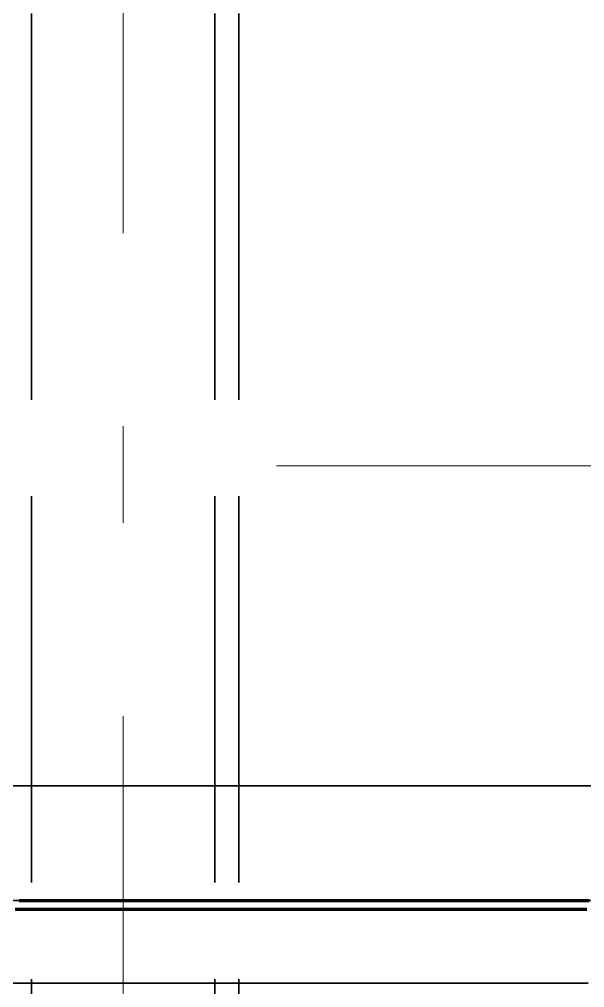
# Model space of a CAD drawing. Header units: millimetres. Extents: x 0 to 2382, y 0 to 420.
# Drawn here: x 288.34 to 294.19, y 228.6 to 238.62 of the extents above; entities that cross this region are included whole.
import ezdxf

# ---------------------------------------------------------------- set-up
doc = ezdxf.new("R2010")
doc.units = ezdxf.units.MM
doc.linetypes.add('IRAM-E-TRAZOS', pattern=[5, 4, -1])
doc.linetypes.add('IRAM-F-TRAZO-PUNTO', pattern=[20, 15, -2, 1, -2])
for name, color, linetype, lineweight in [('01-VISIBLE', 7, 'CONTINUOUS', 70), ('02-OCULTA', 4, 'IRAM-E-TRAZOS', 35), ('03-EJE', 1, 'IRAM-F-TRAZO-PUNTO', 18)]:
    doc.layers.add(name, color=color, linetype=linetype, lineweight=lineweight)

msp = doc.modelspace()

# ---------------------------------------------------------------- linework, layer by layer
at = {"layer": '01-VISIBLE'}
for points in [[(288.335, 229.5), (288.399, 229.5), (288.463, 229.5), (288.528, 229.5), (288.592, 229.5), (288.656, 229.5), (288.72, 229.5), (288.784, 229.5), (288.849, 229.5), (288.913, 229.5), (288.977, 229.5), (289.041, 229.5), (289.105, 229.5), (289.169, 229.5), (289.234, 229.5), (289.298, 229.5), (289.362, 229.5), (289.426, 229.5), (289.49, 229.5), (289.555, 229.5), (289.619, 229.5), (289.683, 229.5), (289.747, 229.5), (289.811, 229.5), (289.876, 229.5), (289.94, 229.5), (290.004, 229.5), (290.068, 229.5), (290.132, 229.5), (290.197, 229.5), (290.261, 229.5), (290.325, 229.5), (290.389, 229.5), (290.453, 229.5), (290.517, 229.5), (290.582, 229.5), (290.646, 229.5), (290.71, 229.5), (290.774, 229.5), (290.838, 229.5), (290.903, 229.5), (290.967, 229.5), (291.031, 229.5), (291.095, 229.5), (291.159, 229.5), (291.224, 229.5), (291.288, 229.5), (291.352, 229.5), (291.416, 229.5), (291.48, 229.5), (291.545, 229.5), (291.609, 229.5), (291.673, 229.5), (291.737, 229.5), (291.801, 229.5), (291.865, 229.5), (291.93, 229.5), (291.994, 229.5), (292.058, 229.5), (292.122, 229.5), (292.186, 229.5), (292.251, 229.5), (292.315, 229.5), (292.379, 229.5), (292.443, 229.5), (292.507, 229.5), (292.572, 229.5), (292.636, 229.5), (292.7, 229.5), (292.764, 229.5), (292.828, 229.5), (292.892, 229.5), (292.957, 229.5), (293.021, 229.5), (293.085, 229.5), (293.149, 229.5), (293.213, 229.5), (293.278, 229.5), (293.342, 229.5), (293.406, 229.5), (293.47, 229.5), (293.534, 229.5), (293.599, 229.5), (293.663, 229.5), (293.727, 229.5), (293.791, 229.5), (293.855, 229.5), (293.92, 229.5), (293.984, 229.5), (294.048, 229.5), (294.112, 229.5), (294.176, 229.5), (294.24, 229.5)], [(294.214, 229.405), (294.15, 229.405), (294.086, 229.405), (294.023, 229.405), (293.959, 229.405), (293.895, 229.405), (293.832, 229.405), (293.768, 229.405), (293.704, 229.405), (293.641, 229.405), (293.577, 229.405), (293.513, 229.405), (293.45, 229.405), (293.386, 229.405), (293.322, 229.405), (293.259, 229.405), (293.195, 229.405), (293.131, 229.405), (293.068, 229.405), (293.004, 229.405), (292.94, 229.405), (292.877, 229.405), (292.813, 229.405), (292.749, 229.405), (292.686, 229.405), (292.622, 229.405), (292.558, 229.405), (292.495, 229.405), (292.431, 229.405), (292.367, 229.405), (292.304, 229.405), (292.24, 229.405), (292.176, 229.405), (292.113, 229.405), (292.049, 229.405), (291.985, 229.405), (291.922, 229.405), (291.858, 229.405), (291.794, 229.405), (291.731, 229.405), (291.667, 229.405), (291.603, 229.405), (291.54, 229.405), (291.476, 229.405), (291.412, 229.405), (291.349, 229.405), (291.285, 229.405), (291.221, 229.405), (291.158, 229.405), (291.094, 229.405), (291.031, 229.405), (290.967, 229.405), (290.903, 229.405), (290.84, 229.405), (290.776, 229.405), (290.712, 229.405), (290.649, 229.405), (290.585, 229.405), (290.521, 229.405), (290.458, 229.405), (290.394, 229.405), (290.33, 229.405), (290.267, 229.405), (290.203, 229.405), (290.139, 229.405), (290.076, 229.405), (290.012, 229.405), (289.948, 229.405), (289.885, 229.405), (289.821, 229.405), (289.757, 229.405), (289.694, 229.405), (289.63, 229.405), (289.566, 229.405), (289.503, 229.405), (289.439, 229.405), (289.375, 229.405), (289.312, 229.405), (289.248, 229.405), (289.184, 229.405), (289.121, 229.405), (289.057, 229.405), (288.993, 229.405), (288.93, 229.405), (288.866, 229.405), (288.802, 229.405), (288.739, 229.405), (288.675, 229.405), (288.611, 229.405), (288.548, 229.405), (288.484, 229.405), (288.42, 229.405), (288.357, 229.405), (288.293, 229.405)]]:
    msp.add_lwpolyline(points, dxfattribs=at)
at = {"layer": '02-OCULTA'}
for p, q in [((288.462, 219.685), (288.462, 312.118)), ((290.362, 219.685), (290.362, 312.118)), ((290.612, 219.685), (290.612, 312.118))]:
    msp.add_line(p, q, dxfattribs=at)
for points in [[(288.271, 230.687), (288.366, 230.687), (288.461, 230.687), (288.556, 230.687), (288.651, 230.687), (288.747, 230.687), (288.842, 230.687), (288.937, 230.687), (289.032, 230.687), (289.127, 230.687), (289.222, 230.687), (289.317, 230.687), (289.412, 230.687), (289.508, 230.687), (289.603, 230.687), (289.698, 230.687), (289.793, 230.687), (289.888, 230.687), (289.983, 230.687), (290.078, 230.687), (290.173, 230.687), (290.269, 230.687), (290.364, 230.687), (290.459, 230.687), (290.554, 230.687), (290.649, 230.687), (290.744, 230.687), (290.839, 230.687), (290.934, 230.687), (291.03, 230.687), (291.125, 230.687), (291.22, 230.687), (291.315, 230.687), (291.41, 230.687), (291.505, 230.687), (291.6, 230.687), (291.695, 230.687), (291.791, 230.687), (291.886, 230.687), (291.981, 230.687), (292.076, 230.687), (292.171, 230.687), (292.266, 230.687), (292.361, 230.687), (292.456, 230.687), (292.552, 230.687), (292.647, 230.687), (292.742, 230.687), (292.837, 230.687), (292.932, 230.687), (293.027, 230.687), (293.122, 230.687), (293.217, 230.687), (293.313, 230.687), (293.408, 230.687), (293.503, 230.687), (293.598, 230.687), (293.693, 230.687), (293.788, 230.687), (293.883, 230.687), (293.978, 230.687), (294.074, 230.687), (294.169, 230.687), (294.264, 230.687)], [(288.299, 230.687), (288.392, 230.687), (288.485, 230.687), (288.578, 230.687), (288.67, 230.687), (288.763, 230.687), (288.856, 230.687), (288.949, 230.687), (289.041, 230.687), (289.134, 230.687), (289.227, 230.687), (289.32, 230.687), (289.412, 230.687), (289.505, 230.687), (289.598, 230.687), (289.691, 230.687), (289.783, 230.687), (289.876, 230.687), (289.969, 230.687), (290.062, 230.687), (290.154, 230.687), (290.247, 230.687), (290.34, 230.687), (290.433, 230.687), (290.525, 230.687), (290.618, 230.687), (290.711, 230.687), (290.804, 230.687), (290.896, 230.687), (290.989, 230.687), (291.082, 230.687), (291.175, 230.687), (291.267, 230.687), (291.36, 230.687), (291.453, 230.687), (291.546, 230.687), (291.638, 230.687), (291.731, 230.687), (291.824, 230.687), (291.917, 230.687), (292.009, 230.687), (292.102, 230.687), (292.195, 230.687), (292.288, 230.687), (292.38, 230.687), (292.473, 230.687), (292.566, 230.687), (292.659, 230.687), (292.751, 230.687), (292.844, 230.687), (292.937, 230.687), (293.03, 230.687), (293.122, 230.687), (293.215, 230.687), (293.308, 230.687), (293.401, 230.687), (293.493, 230.687), (293.586, 230.687), (293.679, 230.687), (293.772, 230.687), (293.864, 230.687), (293.957, 230.687), (294.05, 230.687), (294.143, 230.687), (294.235, 230.687)], [(289.412, 230.687), (289.362, 230.687), (289.312, 230.687), (289.262, 230.687), (289.212, 230.687), (289.162, 230.687), (289.112, 230.687), (289.062, 230.687), (289.012, 230.687), (288.962, 230.687), (288.912, 230.687), (288.862, 230.687), (288.812, 230.687), (288.762, 230.687), (288.712, 230.687), (288.662, 230.687), (288.611, 230.687), (288.561, 230.687), (288.511, 230.687), (288.461, 230.687), (288.411, 230.687), (288.361, 230.687), (288.311, 230.687)], [(289.412, 230.687), (289.362, 230.687), (289.312, 230.687), (289.262, 230.687), (289.212, 230.687), (289.162, 230.687), (289.112, 230.687), (289.062, 230.687), (289.012, 230.687), (288.962, 230.687), (288.912, 230.687), (288.862, 230.687), (288.812, 230.687), (288.762, 230.687), (288.712, 230.687), (288.662, 230.687), (288.612, 230.687), (288.562, 230.687), (288.512, 230.687), (288.462, 230.687), (288.412, 230.687), (288.362, 230.687), (288.312, 230.687)], [(294.219, 230.687), (294.169, 230.687), (294.119, 230.687), (294.069, 230.687), (294.019, 230.687), (293.968, 230.687), (293.918, 230.687), (293.868, 230.687), (293.818, 230.687), (293.768, 230.687), (293.718, 230.687), (293.668, 230.687), (293.618, 230.687), (293.568, 230.687), (293.518, 230.687), (293.468, 230.687), (293.418, 230.687), (293.368, 230.687), (293.318, 230.687), (293.268, 230.687), (293.217, 230.687), (293.167, 230.687), (293.117, 230.687), (293.067, 230.687), (293.017, 230.687), (292.967, 230.687), (292.917, 230.687), (292.867, 230.687), (292.817, 230.687), (292.767, 230.687), (292.717, 230.687), (292.667, 230.687), (292.617, 230.687), (292.567, 230.687), (292.517, 230.687), (292.467, 230.687), (292.416, 230.687), (292.366, 230.687), (292.316, 230.687), (292.266, 230.687), (292.216, 230.687), (292.166, 230.687), (292.116, 230.687), (292.066, 230.687), (292.016, 230.687), (291.966, 230.687), (291.916, 230.687), (291.866, 230.687), (291.816, 230.687), (291.766, 230.687), (291.716, 230.687), (291.665, 230.687), (291.615, 230.687), (291.565, 230.687), (291.515, 230.687), (291.465, 230.687), (291.415, 230.687), (291.365, 230.687), (291.315, 230.687), (291.265, 230.687), (291.215, 230.687), (291.165, 230.687), (291.115, 230.687), (291.065, 230.687), (291.015, 230.687), (290.965, 230.687), (290.914, 230.687), (290.864, 230.687), (290.814, 230.687), (290.764, 230.687), (290.714, 230.687), (290.664, 230.687), (290.614, 230.687), (290.564, 230.687), (290.514, 230.687), (290.464, 230.687), (290.414, 230.687), (290.364, 230.687), (290.314, 230.687), (290.264, 230.687), (290.214, 230.687), (290.163, 230.687), (290.113, 230.687), (290.063, 230.687), (290.013, 230.687), (289.963, 230.687), (289.913, 230.687), (289.863, 230.687), (289.813, 230.687), (289.763, 230.687), (289.713, 230.687), (289.663, 230.687), (289.613, 230.687), (289.563, 230.687), (289.513, 230.687), (289.463, 230.687), (289.412, 230.687)], [(294.212, 230.687), (294.162, 230.687), (294.112, 230.687), (294.062, 230.687), (294.012, 230.687), (293.962, 230.687), (293.912, 230.687), (293.862, 230.687), (293.812, 230.687), (293.762, 230.687), (293.712, 230.687), (293.662, 230.687), (293.612, 230.687), (293.562, 230.687), (293.512, 230.687), (293.462, 230.687), (293.412, 230.687), (293.362, 230.687), (293.312, 230.687), (293.262, 230.687), (293.212, 230.687), (293.162, 230.687), (293.112, 230.687), (293.062, 230.687), (293.012, 230.687), (292.962, 230.687), (292.912, 230.687), (292.862, 230.687), (292.812, 230.687), (292.762, 230.687), (292.712, 230.687), (292.662, 230.687), (292.612, 230.687), (292.562, 230.687), (292.512, 230.687), (292.462, 230.687), (292.412, 230.687), (292.362, 230.687), (292.312, 230.687), (292.262, 230.687), (292.212, 230.687), (292.162, 230.687), (292.112, 230.687), (292.062, 230.687), (292.012, 230.687), (291.962, 230.687), (291.912, 230.687), (291.862, 230.687), (291.812, 230.687), (291.762, 230.687), (291.712, 230.687), (291.662, 230.687), (291.612, 230.687), (291.562, 230.687), (291.512, 230.687), (291.462, 230.687), (291.412, 230.687), (291.362, 230.687), (291.312, 230.687), (291.262, 230.687), (291.212, 230.687), (291.162, 230.687), (291.112, 230.687), (291.062, 230.687), (291.012, 230.687), (290.962, 230.687), (290.912, 230.687), (290.862, 230.687), (290.812, 230.687), (290.762, 230.687), (290.712, 230.687), (290.662, 230.687), (290.612, 230.687), (290.562, 230.687), (290.512, 230.687), (290.462, 230.687), (290.412, 230.687), (290.362, 230.687), (290.312, 230.687), (290.262, 230.687), (290.212, 230.687), (290.162, 230.687), (290.112, 230.687), (290.062, 230.687), (290.012, 230.687), (289.962, 230.687), (289.912, 230.687), (289.862, 230.687), (289.812, 230.687), (289.762, 230.687), (289.712, 230.687), (289.662, 230.687), (289.612, 230.687), (289.562, 230.687), (289.512, 230.687), (289.462, 230.687), (289.412, 230.687)], [(288.271, 229.5), (288.366, 229.5), (288.461, 229.5), (288.556, 229.5), (288.651, 229.5), (288.747, 229.5), (288.842, 229.5), (288.937, 229.5), (289.032, 229.5), (289.127, 229.5), (289.222, 229.5), (289.317, 229.5), (289.412, 229.5), (289.508, 229.5), (289.603, 229.5), (289.698, 229.5), (289.793, 229.5), (289.888, 229.5), (289.983, 229.5), (290.078, 229.5), (290.173, 229.5), (290.269, 229.5), (290.364, 229.5), (290.459, 229.5), (290.554, 229.5), (290.649, 229.5), (290.744, 229.5), (290.839, 229.5), (290.934, 229.5), (291.03, 229.5), (291.125, 229.5), (291.22, 229.5), (291.315, 229.5), (291.41, 229.5), (291.505, 229.5), (291.6, 229.5), (291.695, 229.5), (291.791, 229.5), (291.886, 229.5), (291.981, 229.5), (292.076, 229.5), (292.171, 229.5), (292.266, 229.5), (292.361, 229.5), (292.456, 229.5), (292.552, 229.5), (292.647, 229.5), (292.742, 229.5), (292.837, 229.5), (292.932, 229.5), (293.027, 229.5), (293.122, 229.5), (293.217, 229.5), (293.313, 229.5), (293.408, 229.5), (293.503, 229.5), (293.598, 229.5), (293.693, 229.5), (293.788, 229.5), (293.883, 229.5), (293.978, 229.5), (294.074, 229.5), (294.169, 229.5), (294.264, 229.5)], [(288.271, 229.5), (288.366, 229.5), (288.461, 229.5), (288.556, 229.5), (288.651, 229.5), (288.747, 229.5), (288.842, 229.5), (288.937, 229.5), (289.032, 229.5), (289.127, 229.5), (289.222, 229.5), (289.317, 229.5), (289.412, 229.5), (289.508, 229.5), (289.603, 229.5), (289.698, 229.5), (289.793, 229.5), (289.888, 229.5), (289.983, 229.5), (290.078, 229.5), (290.173, 229.5), (290.269, 229.5), (290.364, 229.5), (290.459, 229.5), (290.554, 229.5), (290.649, 229.5), (290.744, 229.5), (290.839, 229.5), (290.934, 229.5), (291.03, 229.5), (291.125, 229.5), (291.22, 229.5), (291.315, 229.5), (291.41, 229.5), (291.505, 229.5), (291.6, 229.5), (291.695, 229.5), (291.791, 229.5), (291.886, 229.5), (291.981, 229.5), (292.076, 229.5), (292.171, 229.5), (292.266, 229.5), (292.361, 229.5), (292.456, 229.5), (292.552, 229.5), (292.647, 229.5), (292.742, 229.5), (292.837, 229.5), (292.932, 229.5), (293.027, 229.5), (293.122, 229.5), (293.217, 229.5), (293.313, 229.5), (293.408, 229.5), (293.503, 229.5), (293.598, 229.5), (293.693, 229.5), (293.788, 229.5), (293.883, 229.5), (293.978, 229.5), (294.074, 229.5), (294.169, 229.5), (294.264, 229.5)], [(288.299, 229.5), (288.392, 229.5), (288.485, 229.5), (288.578, 229.5), (288.67, 229.5), (288.763, 229.5), (288.856, 229.5), (288.949, 229.5), (289.041, 229.5), (289.134, 229.5), (289.227, 229.5), (289.32, 229.5), (289.412, 229.5), (289.505, 229.5), (289.598, 229.5), (289.691, 229.5), (289.783, 229.5), (289.876, 229.5), (289.969, 229.5), (290.062, 229.5), (290.154, 229.5), (290.247, 229.5), (290.34, 229.5), (290.433, 229.5), (290.525, 229.5), (290.618, 229.5), (290.711, 229.5), (290.804, 229.5), (290.896, 229.5), (290.989, 229.5), (291.082, 229.5), (291.175, 229.5), (291.267, 229.5), (291.36, 229.5), (291.453, 229.5), (291.546, 229.5), (291.638, 229.5), (291.731, 229.5), (291.824, 229.5), (291.917, 229.5), (292.009, 229.5), (292.102, 229.5), (292.195, 229.5), (292.288, 229.5), (292.38, 229.5), (292.473, 229.5), (292.566, 229.5), (292.659, 229.5), (292.751, 229.5), (292.844, 229.5), (292.937, 229.5), (293.03, 229.5), (293.122, 229.5), (293.215, 229.5), (293.308, 229.5), (293.401, 229.5), (293.493, 229.5), (293.586, 229.5), (293.679, 229.5), (293.772, 229.5), (293.864, 229.5), (293.957, 229.5), (294.05, 229.5), (294.143, 229.5), (294.235, 229.5)], [(289.412, 229.5), (289.362, 229.5), (289.312, 229.5), (289.262, 229.5), (289.212, 229.5), (289.162, 229.5), (289.112, 229.5), (289.062, 229.5), (289.012, 229.5), (288.962, 229.5), (288.912, 229.5), (288.862, 229.5), (288.812, 229.5), (288.762, 229.5), (288.712, 229.5), (288.662, 229.5), (288.611, 229.5), (288.561, 229.5), (288.511, 229.5), (288.461, 229.5), (288.411, 229.5), (288.361, 229.5), (288.311, 229.5)], [(289.412, 229.5), (289.362, 229.5), (289.312, 229.5), (289.262, 229.5), (289.212, 229.5), (289.162, 229.5), (289.112, 229.5), (289.062, 229.5), (289.012, 229.5), (288.962, 229.5), (288.912, 229.5), (288.862, 229.5), (288.812, 229.5), (288.762, 229.5), (288.712, 229.5), (288.662, 229.5), (288.611, 229.5), (288.561, 229.5), (288.511, 229.5), (288.461, 229.5), (288.411, 229.5), (288.361, 229.5), (288.311, 229.5)], [(289.412, 229.5), (289.362, 229.5), (289.312, 229.5), (289.262, 229.5), (289.212, 229.5), (289.162, 229.5), (289.112, 229.5), (289.062, 229.5), (289.012, 229.5), (288.962, 229.5), (288.912, 229.5), (288.862, 229.5), (288.812, 229.5), (288.762, 229.5), (288.712, 229.5), (288.662, 229.5), (288.612, 229.5), (288.562, 229.5), (288.512, 229.5), (288.462, 229.5), (288.412, 229.5), (288.362, 229.5), (288.312, 229.5)], [(289.412, 229.5), (289.362, 229.5), (289.312, 229.5), (289.262, 229.5), (289.212, 229.5), (289.162, 229.5), (289.112, 229.5), (289.062, 229.5), (289.012, 229.5), (288.962, 229.5), (288.912, 229.5), (288.862, 229.5), (288.812, 229.5), (288.762, 229.5), (288.712, 229.5), (288.662, 229.5), (288.612, 229.5), (288.562, 229.5), (288.512, 229.5), (288.462, 229.5), (288.412, 229.5), (288.362, 229.5), (288.312, 229.5)], [(294.212, 229.5), (294.162, 229.5), (294.112, 229.5), (294.062, 229.5), (294.012, 229.5), (293.962, 229.5), (293.912, 229.5), (293.862, 229.5), (293.812, 229.5), (293.762, 229.5), (293.712, 229.5), (293.662, 229.5), (293.612, 229.5), (293.562, 229.5), (293.512, 229.5), (293.462, 229.5), (293.412, 229.5), (293.362, 229.5), (293.312, 229.5), (293.262, 229.5), (293.212, 229.5), (293.162, 229.5), (293.112, 229.5), (293.062, 229.5), (293.012, 229.5), (292.962, 229.5), (292.912, 229.5), (292.862, 229.5), (292.812, 229.5), (292.762, 229.5), (292.712, 229.5), (292.662, 229.5), (292.612, 229.5), (292.562, 229.5), (292.512, 229.5), (292.462, 229.5), (292.412, 229.5), (292.362, 229.5), (292.312, 229.5), (292.262, 229.5), (292.212, 229.5), (292.162, 229.5), (292.112, 229.5), (292.062, 229.5), (292.012, 229.5), (291.962, 229.5), (291.912, 229.5), (291.862, 229.5), (291.812, 229.5), (291.762, 229.5), (291.712, 229.5), (291.662, 229.5), (291.612, 229.5), (291.562, 229.5), (291.512, 229.5), (291.462, 229.5), (291.412, 229.5), (291.362, 229.5), (291.312, 229.5), (291.262, 229.5), (291.212, 229.5), (291.162, 229.5), (291.112, 229.5), (291.062, 229.5), (291.012, 229.5), (290.962, 229.5), (290.912, 229.5), (290.862, 229.5), (290.812, 229.5), (290.762, 229.5), (290.712, 229.5), (290.662, 229.5), (290.612, 229.5), (290.562, 229.5), (290.512, 229.5), (290.462, 229.5), (290.412, 229.5), (290.362, 229.5), (290.312, 229.5), (290.262, 229.5), (290.212, 229.5), (290.162, 229.5), (290.112, 229.5), (290.062, 229.5), (290.012, 229.5), (289.962, 229.5), (289.912, 229.5), (289.862, 229.5), (289.812, 229.5), (289.762, 229.5), (289.712, 229.5), (289.662, 229.5), (289.612, 229.5), (289.562, 229.5), (289.512, 229.5), (289.462, 229.5), (289.412, 229.5)], [(294.219, 229.5), (294.169, 229.5), (294.119, 229.5), (294.069, 229.5), (294.019, 229.5), (293.968, 229.5), (293.918, 229.5), (293.868, 229.5), (293.818, 229.5), (293.768, 229.5), (293.718, 229.5), (293.668, 229.5), (293.618, 229.5), (293.568, 229.5), (293.518, 229.5), (293.468, 229.5), (293.418, 229.5), (293.368, 229.5), (293.318, 229.5), (293.268, 229.5), (293.217, 229.5), (293.167, 229.5), (293.117, 229.5), (293.067, 229.5), (293.017, 229.5), (292.967, 229.5), (292.917, 229.5), (292.867, 229.5), (292.817, 229.5), (292.767, 229.5), (292.717, 229.5), (292.667, 229.5), (292.617, 229.5), (292.567, 229.5), (292.517, 229.5), (292.467, 229.5), (292.416, 229.5), (292.366, 229.5), (292.316, 229.5), (292.266, 229.5), (292.216, 229.5), (292.166, 229.5), (292.116, 229.5), (292.066, 229.5), (292.016, 229.5), (291.966, 229.5), (291.916, 229.5), (291.866, 229.5), (291.816, 229.5), (291.766, 229.5), (291.716, 229.5), (291.665, 229.5), (291.615, 229.5), (291.565, 229.5), (291.515, 229.5), (291.465, 229.5), (291.415, 229.5), (291.365, 229.5), (291.315, 229.5), (291.265, 229.5), (291.215, 229.5), (291.165, 229.5), (291.115, 229.5), (291.065, 229.5), (291.015, 229.5), (290.965, 229.5), (290.914, 229.5), (290.864, 229.5), (290.814, 229.5), (290.764, 229.5), (290.714, 229.5), (290.664, 229.5), (290.614, 229.5), (290.564, 229.5), (290.514, 229.5), (290.464, 229.5), (290.414, 229.5), (290.364, 229.5), (290.314, 229.5), (290.264, 229.5), (290.214, 229.5), (290.163, 229.5), (290.113, 229.5), (290.063, 229.5), (290.013, 229.5), (289.963, 229.5), (289.913, 229.5), (289.863, 229.5), (289.813, 229.5), (289.763, 229.5), (289.713, 229.5), (289.663, 229.5), (289.613, 229.5), (289.563, 229.5), (289.513, 229.5), (289.463, 229.5), (289.412, 229.5)], [(294.219, 229.5), (294.169, 229.5), (294.119, 229.5), (294.069, 229.5), (294.019, 229.5), (293.968, 229.5), (293.918, 229.5), (293.868, 229.5), (293.818, 229.5), (293.768, 229.5), (293.718, 229.5), (293.668, 229.5), (293.618, 229.5), (293.568, 229.5), (293.518, 229.5), (293.468, 229.5), (293.418, 229.5), (293.368, 229.5), (293.318, 229.5), (293.268, 229.5), (293.217, 229.5), (293.167, 229.5), (293.117, 229.5), (293.067, 229.5), (293.017, 229.5), (292.967, 229.5), (292.917, 229.5), (292.867, 229.5), (292.817, 229.5), (292.767, 229.5), (292.717, 229.5), (292.667, 229.5), (292.617, 229.5), (292.567, 229.5), (292.517, 229.5), (292.467, 229.5), (292.416, 229.5), (292.366, 229.5), (292.316, 229.5), (292.266, 229.5), (292.216, 229.5), (292.166, 229.5), (292.116, 229.5), (292.066, 229.5), (292.016, 229.5), (291.966, 229.5), (291.916, 229.5), (291.866, 229.5), (291.816, 229.5), (291.766, 229.5), (291.716, 229.5), (291.665, 229.5), (291.615, 229.5), (291.565, 229.5), (291.515, 229.5), (291.465, 229.5), (291.415, 229.5), (291.365, 229.5), (291.315, 229.5), (291.265, 229.5), (291.215, 229.5), (291.165, 229.5), (291.115, 229.5), (291.065, 229.5), (291.015, 229.5), (290.965, 229.5), (290.914, 229.5), (290.864, 229.5), (290.814, 229.5), (290.764, 229.5), (290.714, 229.5), (290.664, 229.5), (290.614, 229.5), (290.564, 229.5), (290.514, 229.5), (290.464, 229.5), (290.414, 229.5), (290.364, 229.5), (290.314, 229.5), (290.264, 229.5), (290.214, 229.5), (290.163, 229.5), (290.113, 229.5), (290.063, 229.5), (290.013, 229.5), (289.963, 229.5), (289.913, 229.5), (289.863, 229.5), (289.813, 229.5), (289.763, 229.5), (289.713, 229.5), (289.663, 229.5), (289.613, 229.5), (289.563, 229.5), (289.513, 229.5), (289.463, 229.5), (289.412, 229.5)], [(294.212, 229.5), (294.162, 229.5), (294.112, 229.5), (294.062, 229.5), (294.012, 229.5), (293.962, 229.5), (293.912, 229.5), (293.862, 229.5), (293.812, 229.5), (293.762, 229.5), (293.712, 229.5), (293.662, 229.5), (293.612, 229.5), (293.562, 229.5), (293.512, 229.5), (293.462, 229.5), (293.412, 229.5), (293.362, 229.5), (293.312, 229.5), (293.262, 229.5), (293.212, 229.5), (293.162, 229.5), (293.112, 229.5), (293.062, 229.5), (293.012, 229.5), (292.962, 229.5), (292.912, 229.5), (292.862, 229.5), (292.812, 229.5), (292.762, 229.5), (292.712, 229.5), (292.662, 229.5), (292.612, 229.5), (292.562, 229.5), (292.512, 229.5), (292.462, 229.5), (292.412, 229.5), (292.362, 229.5), (292.312, 229.5), (292.262, 229.5), (292.212, 229.5), (292.162, 229.5), (292.112, 229.5), (292.062, 229.5), (292.012, 229.5), (291.962, 229.5), (291.912, 229.5), (291.862, 229.5), (291.812, 229.5), (291.762, 229.5), (291.712, 229.5), (291.662, 229.5), (291.612, 229.5), (291.562, 229.5), (291.512, 229.5), (291.462, 229.5), (291.412, 229.5), (291.362, 229.5), (291.312, 229.5), (291.262, 229.5), (291.212, 229.5), (291.162, 229.5), (291.112, 229.5), (291.062, 229.5), (291.012, 229.5), (290.962, 229.5), (290.912, 229.5), (290.862, 229.5), (290.812, 229.5), (290.762, 229.5), (290.712, 229.5), (290.662, 229.5), (290.612, 229.5), (290.562, 229.5), (290.512, 229.5), (290.462, 229.5), (290.412, 229.5), (290.362, 229.5), (290.312, 229.5), (290.262, 229.5), (290.212, 229.5), (290.162, 229.5), (290.112, 229.5), (290.062, 229.5), (290.012, 229.5), (289.962, 229.5), (289.912, 229.5), (289.862, 229.5), (289.812, 229.5), (289.762, 229.5), (289.712, 229.5), (289.662, 229.5), (289.612, 229.5), (289.562, 229.5), (289.512, 229.5), (289.462, 229.5), (289.412, 229.5)], [(289.412, 229.405), (289.362, 229.405), (289.312, 229.405), (289.262, 229.405), (289.212, 229.405), (289.162, 229.405), (289.112, 229.405), (289.062, 229.405), (289.012, 229.405), (288.962, 229.405), (288.912, 229.405), (288.862, 229.405), (288.812, 229.405), (288.762, 229.405), (288.712, 229.405), (288.662, 229.405), (288.612, 229.405), (288.562, 229.405), (288.512, 229.405), (288.462, 229.405), (288.412, 229.405), (288.362, 229.405), (288.312, 229.405)], [(289.412, 229.405), (289.463, 229.405), (289.513, 229.405), (289.563, 229.405), (289.613, 229.405), (289.663, 229.405), (289.713, 229.405), (289.763, 229.405), (289.813, 229.405), (289.863, 229.405), (289.913, 229.405), (289.963, 229.405), (290.013, 229.405), (290.063, 229.405), (290.113, 229.405), (290.163, 229.405), (290.213, 229.405), (290.263, 229.405), (290.313, 229.405), (290.363, 229.405), (290.413, 229.405), (290.463, 229.405), (290.513, 229.405), (290.563, 229.405), (290.613, 229.405), (290.663, 229.405), (290.713, 229.405), (290.763, 229.405), (290.813, 229.405), (290.863, 229.405), (290.913, 229.405), (290.964, 229.405), (291.014, 229.405), (291.064, 229.405), (291.114, 229.405), (291.164, 229.405), (291.214, 229.405), (291.264, 229.405), (291.314, 229.405), (291.364, 229.405), (291.414, 229.405), (291.464, 229.405), (291.514, 229.405), (291.564, 229.405), (291.614, 229.405), (291.664, 229.405), (291.714, 229.405), (291.764, 229.405), (291.814, 229.405), (291.864, 229.405), (291.914, 229.405), (291.964, 229.405), (292.014, 229.405), (292.064, 229.405), (292.114, 229.405), (292.164, 229.405), (292.214, 229.405), (292.264, 229.405), (292.314, 229.405), (292.364, 229.405), (292.414, 229.405), (292.464, 229.405), (292.515, 229.405), (292.565, 229.405), (292.615, 229.405), (292.665, 229.405), (292.715, 229.405), (292.765, 229.405), (292.815, 229.405), (292.865, 229.405), (292.915, 229.405), (292.965, 229.405), (293.015, 229.405), (293.065, 229.405), (293.115, 229.405), (293.165, 229.405), (293.215, 229.405), (293.265, 229.405), (293.315, 229.405), (293.365, 229.405), (293.415, 229.405), (293.465, 229.405), (293.515, 229.405), (293.565, 229.405), (293.615, 229.405), (293.665, 229.405), (293.715, 229.405), (293.765, 229.405), (293.815, 229.405), (293.865, 229.405), (293.915, 229.405), (293.965, 229.405), (294.015, 229.405), (294.066, 229.405), (294.116, 229.405), (294.166, 229.405), (294.216, 229.405)], [(288.257, 228.645), (288.353, 228.645), (288.449, 228.645), (288.546, 228.645), (288.642, 228.645), (288.738, 228.645), (288.835, 228.645), (288.931, 228.645), (289.027, 228.645), (289.124, 228.645), (289.22, 228.645), (289.316, 228.645), (289.412, 228.645), (289.509, 228.645), (289.605, 228.645), (289.701, 228.645), (289.798, 228.645), (289.894, 228.645), (289.99, 228.645), (290.087, 228.645), (290.183, 228.645), (290.279, 228.645), (290.376, 228.645), (290.472, 228.645), (290.568, 228.645), (290.665, 228.645), (290.761, 228.645), (290.857, 228.645), (290.953, 228.645), (291.05, 228.645), (291.146, 228.645), (291.242, 228.645), (291.339, 228.645), (291.435, 228.645), (291.531, 228.645), (291.628, 228.645), (291.724, 228.645), (291.82, 228.645), (291.917, 228.645), (292.013, 228.645), (292.109, 228.645), (292.206, 228.645), (292.302, 228.645), (292.398, 228.645), (292.494, 228.645), (292.591, 228.645), (292.687, 228.645), (292.783, 228.645), (292.88, 228.645), (292.976, 228.645), (293.072, 228.645), (293.169, 228.645), (293.265, 228.645), (293.361, 228.645), (293.458, 228.645), (293.554, 228.645), (293.65, 228.645), (293.747, 228.645), (293.843, 228.645), (293.939, 228.645), (294.035, 228.645), (294.132, 228.645), (294.228, 228.645)], [(288.312, 228.645), (288.362, 228.645), (288.412, 228.645), (288.462, 228.645), (288.512, 228.645), (288.562, 228.645), (288.612, 228.645), (288.662, 228.645), (288.712, 228.645), (288.762, 228.645), (288.812, 228.645), (288.862, 228.645), (288.912, 228.645), (288.962, 228.645), (289.012, 228.645), (289.062, 228.645), (289.112, 228.645), (289.162, 228.645), (289.212, 228.645), (289.262, 228.645), (289.312, 228.645), (289.362, 228.645), (289.412, 228.645)], [(289.412, 228.645), (289.463, 228.645), (289.513, 228.645), (289.563, 228.645), (289.613, 228.645), (289.663, 228.645), (289.713, 228.645), (289.763, 228.645), (289.813, 228.645), (289.863, 228.645), (289.913, 228.645), (289.963, 228.645), (290.013, 228.645), (290.063, 228.645), (290.113, 228.645), (290.163, 228.645), (290.213, 228.645), (290.263, 228.645), (290.313, 228.645), (290.363, 228.645), (290.413, 228.645), (290.463, 228.645), (290.513, 228.645), (290.563, 228.645), (290.613, 228.645), (290.663, 228.645), (290.713, 228.645), (290.763, 228.645), (290.813, 228.645), (290.863, 228.645), (290.913, 228.645), (290.964, 228.645), (291.014, 228.645), (291.064, 228.645), (291.114, 228.645), (291.164, 228.645), (291.214, 228.645), (291.264, 228.645), (291.314, 228.645), (291.364, 228.645), (291.414, 228.645), (291.464, 228.645), (291.514, 228.645), (291.564, 228.645), (291.614, 228.645), (291.664, 228.645), (291.714, 228.645), (291.764, 228.645), (291.814, 228.645), (291.864, 228.645), (291.914, 228.645), (291.964, 228.645), (292.014, 228.645), (292.064, 228.645), (292.114, 228.645), (292.164, 228.645), (292.214, 228.645), (292.264, 228.645), (292.314, 228.645), (292.364, 228.645), (292.414, 228.645), (292.464, 228.645), (292.515, 228.645), (292.565, 228.645), (292.615, 228.645), (292.665, 228.645), (292.715, 228.645), (292.765, 228.645), (292.815, 228.645), (292.865, 228.645), (292.915, 228.645), (292.965, 228.645), (293.015, 228.645), (293.065, 228.645), (293.115, 228.645), (293.165, 228.645), (293.215, 228.645), (293.265, 228.645), (293.315, 228.645), (293.365, 228.645), (293.415, 228.645), (293.465, 228.645), (293.515, 228.645), (293.565, 228.645), (293.615, 228.645), (293.665, 228.645), (293.715, 228.645), (293.765, 228.645), (293.815, 228.645), (293.865, 228.645), (293.915, 228.645), (293.965, 228.645), (294.015, 228.645), (294.066, 228.645), (294.116, 228.645), (294.166, 228.645), (294.216, 228.645)]]:
    msp.add_lwpolyline(points, dxfattribs=at)
at = {"layer": '03-EJE'}
for p, q in [((289.412, 216.41), (289.412, 324.362)), ((291, 234), (334, 234))]:
    msp.add_line(p, q, dxfattribs=at)

doc.saveas('drawing.dxf')
